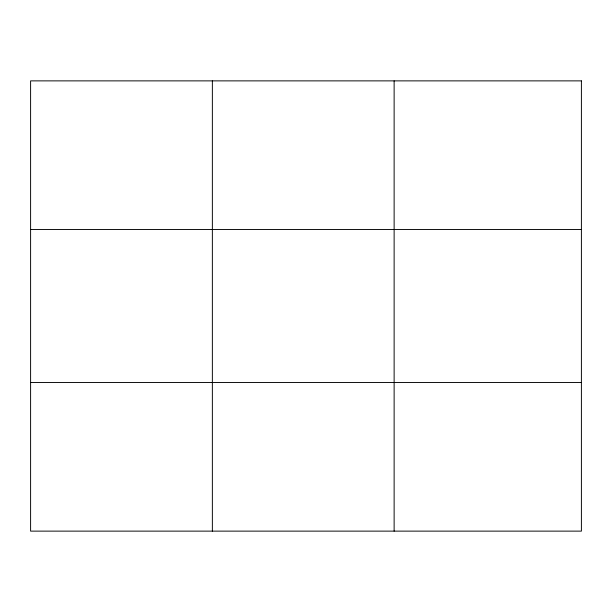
<?xml version="1.0" encoding="UTF-8"?>
<svg xmlns="http://www.w3.org/2000/svg" width="612" height="612" viewBox="0 0 612 612"><rect width="100%" height="100%" fill="white"/><g stroke="black" fill="none" stroke-linecap="round" stroke-linejoin="round"><path stroke-width="0.92" d="M212.364 531.124L212.364 80.876M394.128 531.124L394.128 80.876M30.6 229.462L581.4 229.462M30.6 382.538L581.4 382.538M581.4 80.876L581.4 531.124L30.6 531.124L30.6 80.876L581.4 80.876"/></g></svg>
